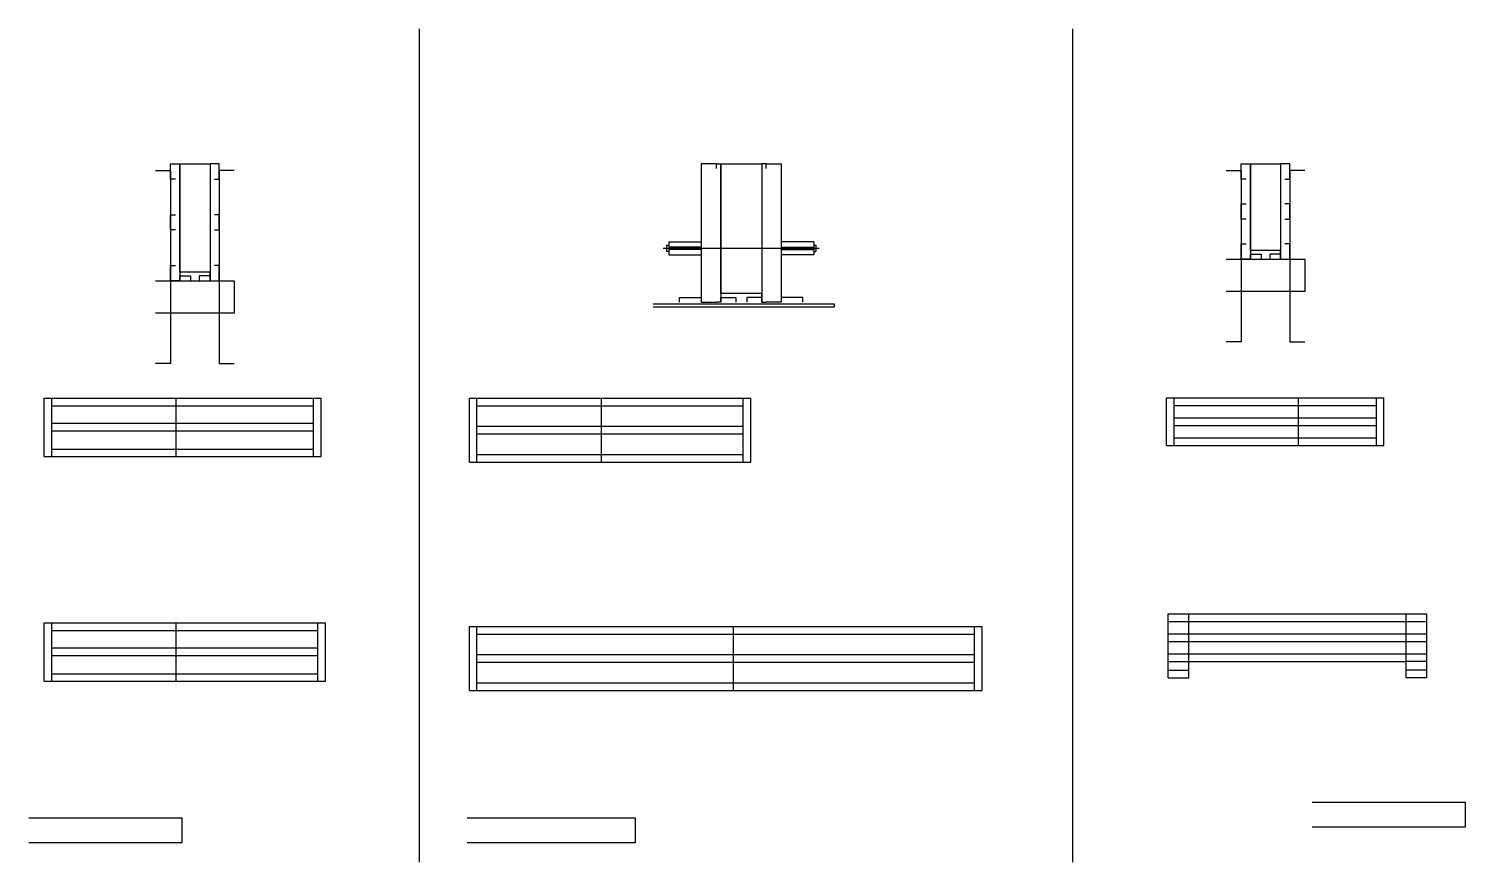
# Model space of a CAD drawing. Header units: metres. Extents: x 7961 to 9289, y 1644 to 2414.
import ezdxf

# ---------------------------------------------------------------- set-up
doc = ezdxf.new("R2010")
doc.units = ezdxf.units.M
for name, color, linetype in [('CONCRETO', 7, 'Continuous'), ('COTA', 7, 'Continuous'), ('Madeira', 7, 'Continuous'), ('Painéis', 7, 'Continuous'), ('SARR_2.2x7', 7, 'Continuous'), ('SARR_3.5x7', 7, 'Continuous'), ('SCO-___-LAJ', 7, 'Continuous'), ('TENSOR', 7, 'Continuous'), ('Texto Seção', 7, 'Continuous')]:
    doc.layers.add(name, color=color, linetype=linetype)

msp = doc.modelspace()

# ---------------------------------------------------------------- linework, layer by layer
at = {"color": 7, "lineweight": 25}
for p, q in [((8552.9, 2217.2), (8552.9, 2205.2)), ((8552.9, 2217.2), (8582.9, 2217.2)), ((8686.9, 2217.2), (8656.9, 2217.2)), ((8686.9, 2217.2), (8686.9, 2205.2)), ((8550.9, 2214.2), (8550.9, 2208.2)), ((8550.9, 2214.2), (8552.9, 2214.2)), ((8552.9, 2208.2), (8550.9, 2208.2)), ((8582.9, 2212.2), (8552.9, 2212.2)), ((8582.9, 2210.2), (8552.9, 2210.2)), ((8552.9, 2205.2), (8582.9, 2205.2)), ((8656.9, 2212.2), (8686.9, 2212.2)), ((8656.9, 2210.2), (8686.9, 2210.2)), ((8686.9, 2205.2), (8656.9, 2205.2)), ((8686.9, 2214.2), (8688.9, 2214.2)), ((8686.9, 2208.2), (8688.9, 2208.2)), ((8688.9, 2214.2), (8688.9, 2208.2))]:
    msp.add_line(p, q, dxfattribs=at)
at = {"layer": 'CONCRETO', "color": 7, "lineweight": 25}
for points in [[(8100.9, 2289.3), (8100.9, 2289.3), (8128.9, 2289.3), (8128.9, 2261.3), (8128.9, 2261.3), (8128.9, 2189.3), (8100.9, 2189.3), (8100.9, 2289.3)], [(8600.9, 2289.3), (8600.9, 2289.3), (8638.9, 2289.3), (8638.9, 2261.3), (8638.9, 2261.3), (8638.9, 2169.3), (8600.9, 2169.3), (8600.9, 2289.3)], [(9090.4, 2289.3), (9090.4, 2289.3), (9118.4, 2289.3), (9118.4, 2261.3), (9118.4, 2261.3), (9118.4, 2209.3), (9090.4, 2209.3), (9090.4, 2289.3)]]:
    msp.add_lwpolyline(points, dxfattribs=at)
at = {"layer": 'COTA', "color": 7, "lineweight": 25}
for p, q in [((8322.3, 2414.3), (8322.3, 1643.5)), ((8925.9, 2414.3), (8925.9, 1643.5))]:
    msp.add_line(p, q, dxfattribs=at)
at = {"layer": 'Madeira', "color": 7, "lineweight": 25}
for points in [[(8096.9, 2275.3), (8092.5, 2275.3), (8092.5, 2289.3), (8096.9, 2289.3)], [(8132.9, 2275.3), (8137.3, 2275.3), (8137.3, 2289.3), (8132.9, 2289.3)], [(8596.9, 2284.9), (8596.9, 2289.3), (8582.9, 2289.3), (8582.9, 2284.9)], [(8596.9, 2289.3), (8582.9, 2289.3), (8582.9, 2161.3), (8596.9, 2161.3)], [(8642.9, 2284.9), (8642.9, 2289.3), (8656.9, 2289.3), (8656.9, 2284.9)], [(8642.9, 2289.3), (8656.9, 2289.3), (8656.9, 2161.3), (8642.9, 2161.3)], [(9086.4, 2275.3), (9082, 2275.3), (9082, 2289.3), (9086.4, 2289.3)], [(9122.4, 2275.3), (9126.8, 2275.3), (9126.8, 2289.3), (9122.4, 2289.3)], [(9086.4, 2238.3), (9082, 2238.3), (9082, 2252.3), (9086.4, 2252.3)], [(9122.4, 2238.3), (9126.8, 2238.3), (9126.8, 2252.3), (9122.4, 2252.3)], [(8096.9, 2228.3), (8092.5, 2228.3), (8092.5, 2242.3), (8096.9, 2242.3)], [(8132.9, 2228.3), (8137.3, 2228.3), (8137.3, 2242.3), (8132.9, 2242.3)], [(9086.4, 2201.3), (9082, 2201.3), (9082, 2215.3), (9086.4, 2215.3)], [(9090.4, 2201.3), (9090.4, 2205.7), (9100.4, 2205.7), (9100.4, 2201.3)], [(9118.4, 2201.3), (9118.4, 2205.7), (9108.4, 2205.7), (9108.4, 2201.3)], [(9122.4, 2201.3), (9126.8, 2201.3), (9126.8, 2215.3), (9122.4, 2215.3)], [(8096.9, 2181.3), (8092.5, 2181.3), (8092.5, 2195.3), (8096.9, 2195.3)], [(8132.9, 2181.3), (8137.3, 2181.3), (8137.3, 2195.3), (8132.9, 2195.3)], [(8100.9, 2181.3), (8100.9, 2185.7), (8110.9, 2185.7), (8110.9, 2181.3)], [(8128.9, 2181.3), (8128.9, 2185.7), (8118.9, 2185.7), (8118.9, 2181.3)], [(8562.9, 2161.3), (8562.9, 2165.7), (8582.9, 2165.7), (8582.9, 2161.3)], [(8600.9, 2161.3), (8600.9, 2165.7), (8614.9, 2165.7), (8614.9, 2161.3)], [(8638.9, 2161.3), (8638.9, 2165.7), (8624.9, 2165.7), (8624.9, 2161.3)], [(8676.9, 2161.3), (8676.9, 2165.7), (8656.9, 2165.7), (8656.9, 2161.3)]]:
    msp.add_lwpolyline(points, dxfattribs=at)
at = {"layer": 'Painéis', "color": 7, "lineweight": 25}
for p, q in [((7975.7, 2072.6), (8231.7, 2072.6)), ((7975.7, 2018.6), (7975.7, 2072.6)), ((8097.7, 2018.6), (8097.7, 2072.6)), ((8231.7, 2018.6), (8231.7, 2072.6)), ((8368.6, 2072.6), (8628.6, 2072.6)), ((8368.6, 2013.6), (8368.6, 2072.6)), ((8490.6, 2013.6), (8490.6, 2072.6)), ((8628.6, 2013.6), (8628.6, 2072.6)), ((9012.9, 2073), (9213.9, 2073)), ((9012.9, 2029), (9012.9, 2073)), ((9134.9, 2029), (9134.9, 2073)), ((9213.9, 2029), (9213.9, 2073)), ((7975.7, 2018.6), (8231.7, 2018.6)), ((9012.9, 2029), (9213.9, 2029)), ((8368.6, 2013.6), (8628.6, 2013.6)), ((9014.4, 1873.2), (9253.4, 1873.2)), ((9014.4, 1814.2), (9014.4, 1873.2)), ((9033.4, 1814.2), (9033.4, 1873.2)), ((9234.4, 1814.2), (9234.4, 1873.2)), ((9253.4, 1814.2), (9253.4, 1873.2)), ((7975.7, 1864.9), (8235.7, 1864.9)), ((7975.7, 1810.9), (7975.7, 1864.9)), ((8097.7, 1810.9), (8097.7, 1864.9)), ((8235.7, 1810.9), (8235.7, 1864.9)), ((8368.6, 1861.4), (8842.6, 1861.4)), ((8368.6, 1802.4), (8368.6, 1861.4)), ((8612.6, 1802.4), (8612.6, 1861.4)), ((8842.6, 1802.4), (8842.6, 1861.4)), ((9033.4, 1829.2), (9234.4, 1829.2)), ((7975.7, 1810.9), (8235.7, 1810.9)), ((9014.4, 1814.2), (9033.4, 1814.2)), ((9253.4, 1814.2), (9234.4, 1814.2)), ((8368.6, 1802.4), (8842.6, 1802.4))]:
    msp.add_line(p, q, dxfattribs=at)
for points in [[(8096.9, 2289.3), (8100.9, 2289.3), (8100.9, 2181.3), (8096.9, 2181.3)], [(8132.9, 2289.3), (8128.9, 2289.3), (8128.9, 2181.3), (8132.9, 2181.3)], [(8596.9, 2289.3), (8600.9, 2289.3), (8600.9, 2161.3), (8596.9, 2161.3)], [(8642.9, 2289.3), (8638.9, 2289.3), (8638.9, 2161.3), (8642.9, 2161.3)], [(9086.4, 2289.3), (9090.4, 2289.3), (9090.4, 2201.3), (9086.4, 2201.3)], [(9122.4, 2289.3), (9118.4, 2289.3), (9118.4, 2201.3), (9122.4, 2201.3)], [(9118.4, 2205.7), (9118.4, 2209.3), (9090.4, 2209.3), (9090.4, 2205.7)], [(8128.9, 2185.7), (8128.9, 2189.3), (8100.9, 2189.3), (8100.9, 2185.7)], [(8638.9, 2165.7), (8638.9, 2169.3), (8600.9, 2169.3), (8600.9, 2165.7)]]:
    msp.add_lwpolyline(points, dxfattribs=at)
at = {"layer": 'SARR_2.2x7', "color": 7, "lineweight": 25}
for p, q in [((7982.7, 2018.6), (7982.7, 2072.6)), ((8224.7, 2018.6), (8224.7, 2072.6)), ((8375.6, 2013.6), (8375.6, 2072.6)), ((8621.6, 2013.6), (8621.6, 2072.6)), ((9019.9, 2029), (9019.9, 2073)), ((9207, 2029), (9207, 2073)), ((7982.7, 2065.6), (8097.7, 2065.6)), ((8097.7, 2065.6), (8224.7, 2065.6)), ((8375.6, 2065.6), (8490.6, 2065.6)), ((8490.6, 2065.6), (8621.6, 2065.6)), ((9019.9, 2066), (9134.9, 2066)), ((9134.9, 2066), (9207, 2066)), ((7982.7, 2049.4), (8097.7, 2049.4)), ((8097.7, 2049.4), (8224.7, 2049.4)), ((8375.6, 2046.8), (8490.6, 2046.8)), ((8490.6, 2046.8), (8621.6, 2046.8)), ((9019.9, 2054.5), (9134.9, 2054.5)), ((9019.9, 2047.5), (9134.9, 2047.5)), ((9134.9, 2054.5), (9207, 2054.5)), ((9134.9, 2047.5), (9207, 2047.5)), ((7982.7, 2042.4), (8097.7, 2042.4)), ((8097.7, 2042.4), (8224.7, 2042.4)), ((8375.6, 2039.8), (8490.6, 2039.8)), ((8490.6, 2039.8), (8621.6, 2039.8)), ((9019.9, 2036), (9134.9, 2036)), ((9134.9, 2036), (9207, 2036)), ((7982.7, 2025.6), (8097.7, 2025.6)), ((8097.7, 2025.6), (8224.7, 2025.6)), ((8375.6, 2020.6), (8490.6, 2020.6)), ((8490.6, 2020.6), (8621.6, 2020.6)), ((7982.7, 1810.9), (7982.7, 1864.9)), ((8228.7, 1810.9), (8228.7, 1864.9)), ((8375.6, 1802.4), (8375.6, 1861.4)), ((8835.6, 1802.4), (8835.6, 1861.4)), ((9014.4, 1866.2), (9253.4, 1866.2)), ((7982.7, 1857.9), (8097.7, 1857.9)), ((8097.7, 1857.9), (8228.7, 1857.9)), ((8375.6, 1854.4), (8612.6, 1854.4)), ((8612.6, 1854.4), (8835.6, 1854.4)), ((9014.4, 1854.7), (9253.4, 1854.7)), ((9014.4, 1847.7), (9253.4, 1847.7)), ((7982.7, 1841.7), (8097.7, 1841.7)), ((7982.7, 1834.7), (8097.7, 1834.7)), ((8097.7, 1841.7), (8228.7, 1841.7)), ((8097.7, 1834.7), (8228.7, 1834.7)), ((8375.6, 1835.6), (8612.6, 1835.6)), ((8612.6, 1835.6), (8835.6, 1835.6)), ((9014.4, 1836.2), (9253.4, 1836.2)), ((8375.6, 1828.6), (8612.6, 1828.6)), ((8612.6, 1828.6), (8835.6, 1828.6)), ((9014.4, 1829.2), (9033.4, 1829.2)), ((9014.4, 1821.2), (9033.4, 1821.2)), ((9253.4, 1829.2), (9234.4, 1829.2)), ((9253.4, 1821.2), (9234.4, 1821.2)), ((7982.7, 1817.9), (8097.7, 1817.9)), ((8097.7, 1817.9), (8228.7, 1817.9)), ((8375.6, 1809.4), (8612.6, 1809.4)), ((8612.6, 1809.4), (8835.6, 1809.4))]:
    msp.add_line(p, q, dxfattribs=at)
at = {"layer": 'SARR_3.5x7', "color": 7, "lineweight": 25}
for points in [[(8078.5, 2283.3), (8092.5, 2283.3), (8092.5, 2104.8), (8078.5, 2104.8)], [(8151.3, 2283.3), (8137.3, 2283.3), (8137.3, 2104.8), (8151.3, 2104.8)], [(9068, 2283.3), (9082, 2283.3), (9082, 2124.8), (9068, 2124.8)], [(9140.8, 2283.3), (9126.8, 2283.3), (9126.8, 2124.8), (9140.8, 2124.8)], [(9068, 2201.3), (9140.8, 2201.3), (9140.8, 2171.2), (9068, 2171.2)], [(8078.5, 2181.3), (8151.3, 2181.3), (8151.3, 2151.2), (8078.5, 2151.2)]]:
    msp.add_lwpolyline(points, dxfattribs=at)
at = {"layer": 'SCO-___-LAJ', "color": 7, "lineweight": 25}
msp.add_lwpolyline([(8538.5, 2159.9), (8705.8, 2159.9), (8705.8, 2156.7), (8538.5, 2156.7)], dxfattribs=at)
at = {"layer": 'TENSOR', "color": 7, "lineweight": 25}
msp.add_line((8691.9, 2211.2), (8547.6, 2211.2), dxfattribs=at)
at = {"layer": 'Texto Seção', "color": 7, "lineweight": 25}
for points in [[(9147.6, 1699.2), (9289, 1699.2), (9289, 1676), (9147.6, 1676)], [(7961.4, 1684.7), (8102.8, 1684.7), (8102.8, 1661.5), (7961.4, 1661.5)], [(8366.5, 1684.7), (8521.8, 1684.7), (8521.8, 1661.5), (8366.5, 1661.5)]]:
    msp.add_lwpolyline(points, dxfattribs=at)

doc.saveas('drawing.dxf')
